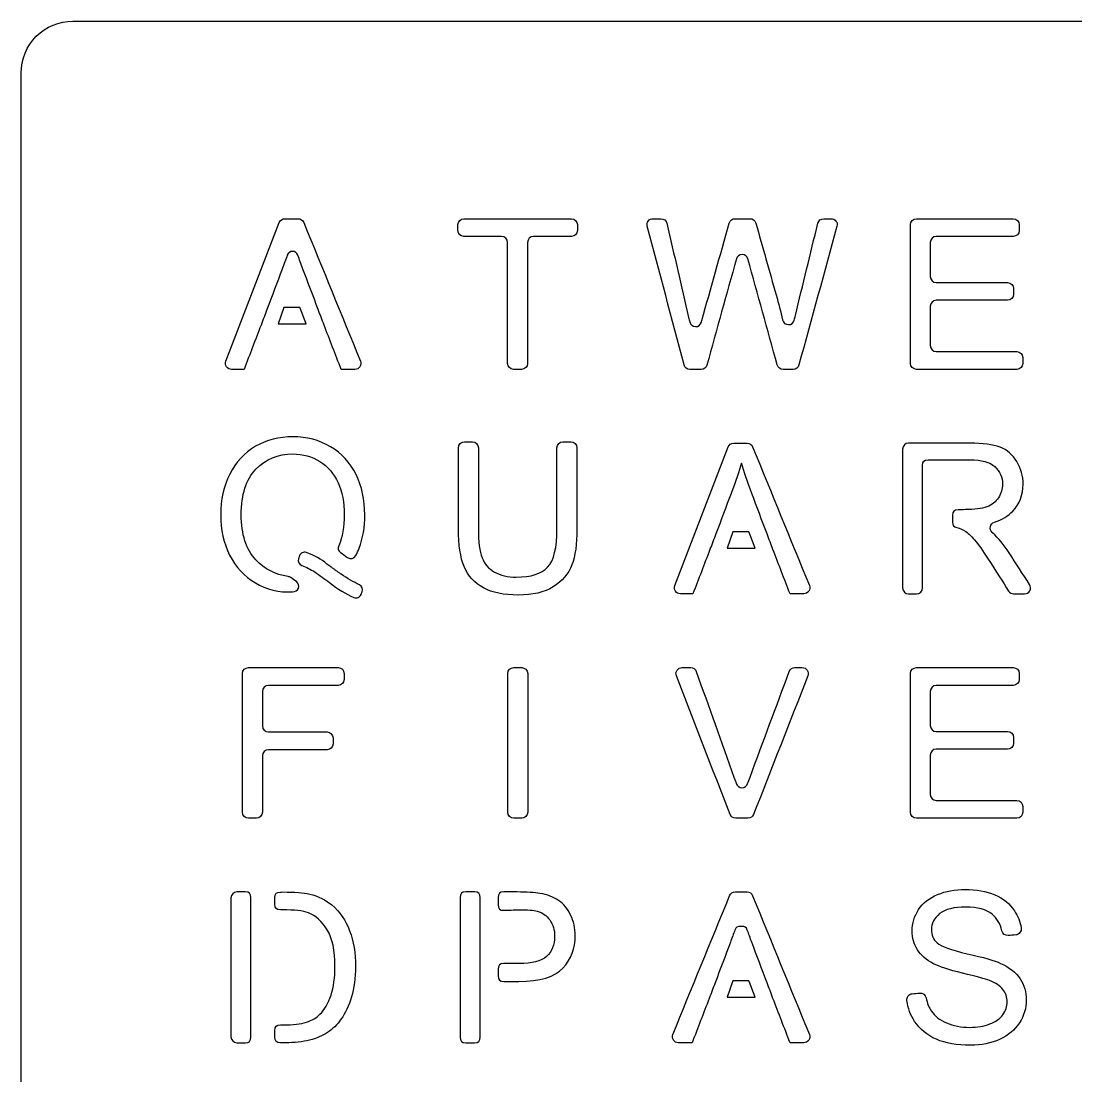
# Model space of a CAD drawing. Header units: millimetres. Extents: x 3434.5 to 3512.3, y -25.8 to 52.
# Drawn here: x 3434.53 to 3473.44, y 13.13 to 52.04 of the extents above; entities that cross this region are included whole.
import ezdxf

# ---------------------------------------------------------------- set-up
doc = ezdxf.new("R2010")
doc.units = ezdxf.units.MM
doc.layers.get('0').update_dxf_attribs({"linetype": 'CONTINUOUS'})

msp = doc.modelspace()

# ---------------------------------------------------------------- linework, layer by layer
msp.add_lwpolyline([(3510.438, -25.78), (3436.438, -25.78, -0.414214), (3434.527, -23.869), (3434.527, 50.131, -0.414214), (3436.438, 52.041), (3510.438, 52.041, -0.414214), (3512.348, 50.131), (3512.348, -23.869, -0.414214)], format="xyb", close=True)
for points in [[(3444.812, 41.477), (3444.221, 41.477), (3444.011, 40.877), (3445.049, 40.877), (3444.821, 41.453)], [(3461.371, 33.197), (3460.779, 33.197), (3460.57, 32.598), (3461.608, 32.598), (3461.38, 33.174)], [(3461.371, 16.639), (3460.779, 16.639), (3460.57, 16.039), (3461.608, 16.039), (3461.38, 16.615)]]:
    msp.add_lwpolyline(points, close=True)
for points, degree in [([(3444.05, 44.611), (3444.084, 44.698), (3444.163, 44.753), (3444.256, 44.753)], 3), ([(3444.256, 44.753), (3444.42, 44.753), (3444.584, 44.753), (3444.748, 44.753)], 3), ([(3444.748, 44.753), (3444.84, 44.753), (3444.918, 44.7), (3444.953, 44.616)], 3), ([(3450.643, 44.532), (3450.643, 44.653), (3450.742, 44.753), (3450.864, 44.753)], 3), ([(3450.864, 44.753), (3452.186, 44.753), (3453.507, 44.753), (3454.828, 44.753)], 3), ([(3454.828, 44.753), (3454.95, 44.753), (3455.049, 44.653), (3455.049, 44.532)], 3), ([(3457.665, 44.667), (3457.708, 44.723), (3457.769, 44.753), (3457.84, 44.753)], 3), ([(3457.84, 44.753), (3457.937, 44.753), (3458.034, 44.753), (3458.131, 44.753)], 3), ([(3458.131, 44.753), (3458.235, 44.753), (3458.323, 44.683), (3458.347, 44.582)], 3), ([(3460.651, 44.592), (3460.678, 44.689), (3460.763, 44.753), (3460.864, 44.753)], 3), ([(3460.864, 44.753), (3461.048, 44.753), (3461.233, 44.753), (3461.417, 44.753)], 3), ([(3461.417, 44.753), (3461.517, 44.753), (3461.602, 44.689), (3461.63, 44.592)], 3), ([(3463.919, 44.584), (3463.944, 44.685), (3464.031, 44.753), (3464.134, 44.753)], 3), ([(3464.134, 44.753), (3464.227, 44.753), (3464.319, 44.753), (3464.411, 44.753)], 3), ([(3464.411, 44.753), (3464.482, 44.753), (3464.544, 44.722), (3464.587, 44.666)], 3), ([(3467.331, 44.532), (3467.331, 44.653), (3467.43, 44.753), (3467.552, 44.753)], 3), ([(3467.552, 44.753), (3468.744, 44.753), (3469.936, 44.753), (3471.128, 44.753)], 3), ([(3471.128, 44.753), (3471.25, 44.753), (3471.35, 44.653), (3471.35, 44.532)], 3), ([(3442.084, 39.494), (3442.739, 41.2), (3443.395, 42.905), (3444.05, 44.611)], 3), ([(3444.953, 44.616), (3445.651, 42.91), (3446.349, 41.204), (3447.047, 39.499)], 3), ([(3450.643, 44.318), (3450.643, 44.389), (3450.643, 44.46), (3450.643, 44.532)], 3), ([(3455.049, 44.532), (3455.049, 44.46), (3455.049, 44.389), (3455.049, 44.318)], 3), ([(3457.626, 44.475), (3457.608, 44.544), (3457.621, 44.611), (3457.665, 44.667)], 3), ([(3458.984, 39.358), (3458.532, 41.064), (3458.079, 42.769), (3457.626, 44.475)], 3), ([(3458.347, 44.582), (3458.616, 43.424), (3458.884, 42.267), (3459.153, 41.109)], 3), ([(3459.639, 40.999), (3459.976, 42.197), (3460.314, 43.394), (3460.651, 44.592)], 3), ([(3461.63, 44.592), (3461.88, 43.708), (3462.13, 42.823), (3462.38, 41.939)], 3), ([(3463.089, 41.181), (3463.366, 42.315), (3463.643, 43.45), (3463.919, 44.584)], 3), ([(3464.624, 44.473), (3464.157, 42.768), (3463.689, 41.062), (3463.221, 39.356)], 3), ([(3464.587, 44.666), (3464.63, 44.609), (3464.643, 44.542), (3464.624, 44.473)], 3), ([(3467.331, 39.415), (3467.331, 41.12), (3467.331, 42.826), (3467.331, 44.532)], 3), ([(3471.35, 44.532), (3471.35, 44.46), (3471.35, 44.389), (3471.35, 44.318)], 3), ([(3450.864, 44.097), (3450.742, 44.097), (3450.643, 44.196), (3450.643, 44.318)], 3), ([(3452.253, 44.097), (3451.79, 44.097), (3451.327, 44.097), (3450.864, 44.097)], 3), ([(3452.475, 43.876), (3452.475, 43.997), (3452.375, 44.097), (3452.253, 44.097)], 3), ([(3453.431, 44.097), (3453.309, 44.097), (3453.21, 43.997), (3453.21, 43.876)], 3), ([(3454.828, 44.097), (3454.363, 44.097), (3453.897, 44.097), (3453.431, 44.097)], 3), ([(3455.049, 44.318), (3455.049, 44.196), (3454.95, 44.097), (3454.828, 44.097)], 3), ([(3468.287, 44.097), (3468.165, 44.097), (3468.066, 43.997), (3468.066, 43.876)], 3), ([(3471.128, 44.097), (3470.181, 44.097), (3469.234, 44.097), (3468.287, 44.097)], 3), ([(3471.35, 44.318), (3471.35, 44.196), (3471.25, 44.097), (3471.128, 44.097)], 3), ([(3452.475, 39.415), (3452.475, 40.902), (3452.475, 42.389), (3452.475, 43.876)], 3), ([(3453.21, 43.876), (3453.21, 42.389), (3453.21, 40.902), (3453.21, 39.415)], 3), ([(3468.066, 43.876), (3468.066, 43.456), (3468.066, 43.035), (3468.066, 42.616)], 3), ([(3444.347, 43.407), (3444.292, 43.25), (3444.23, 43.08), (3444.16, 42.896)], 3), ([(3444.737, 43.407), (3444.672, 43.592), (3444.411, 43.592), (3444.347, 43.407)], 3), ([(3444.923, 42.896), (3444.854, 43.08), (3444.792, 43.25), (3444.737, 43.407)], 3), ([(3460.913, 43.27), (3460.55, 41.965), (3460.187, 40.66), (3459.824, 39.355)], 3), ([(3461.127, 43.431), (3461.026, 43.432), (3460.94, 43.367), (3460.913, 43.27)], 3), ([(3461.34, 43.269), (3461.313, 43.366), (3461.228, 43.431), (3461.127, 43.431)], 3), ([(3462.422, 39.356), (3462.061, 40.66), (3461.7, 41.965), (3461.34, 43.269)], 3), ([(3444.16, 42.896), (3443.973, 42.399), (3443.785, 41.903), (3443.598, 41.406)], 3), ([(3445.486, 41.406), (3445.298, 41.903), (3445.111, 42.399), (3444.923, 42.896)], 3), ([(3468.066, 42.616), (3468.066, 42.494), (3468.165, 42.395), (3468.287, 42.395)], 3), ([(3468.287, 42.395), (3469.165, 42.395), (3470.042, 42.395), (3470.92, 42.395)], 3), ([(3470.92, 42.395), (3471.042, 42.395), (3471.141, 42.295), (3471.141, 42.173)], 3), ([(3471.141, 42.173), (3471.141, 42.103), (3471.141, 42.033), (3471.141, 41.963)], 3), ([(3462.38, 41.939), (3462.47, 41.623), (3462.549, 41.315), (3462.617, 41.016)], 3), ([(3468.287, 41.742), (3468.165, 41.742), (3468.066, 41.643), (3468.066, 41.521)], 3), ([(3470.92, 41.742), (3470.042, 41.742), (3469.165, 41.742), (3468.287, 41.742)], 3), ([(3471.141, 41.963), (3471.141, 41.842), (3471.042, 41.742), (3470.92, 41.742)], 3), ([(3443.598, 41.406), (3443.524, 41.212), (3443.451, 41.018), (3443.378, 40.825)], 3), ([(3445.705, 40.825), (3445.632, 41.018), (3445.559, 41.212), (3445.486, 41.406)], 3), ([(3468.066, 41.521), (3468.066, 41.038), (3468.066, 40.554), (3468.066, 40.071)], 3), ([(3459.153, 41.109), (3459.167, 41.054), (3459.179, 40.998), (3459.192, 40.942)], 3), ([(3459.192, 40.942), (3459.216, 40.841), (3459.302, 40.771), (3459.405, 40.77)], 3), ([(3459.405, 40.77), (3459.508, 40.769), (3459.596, 40.836), (3459.622, 40.936)], 3), ([(3459.622, 40.936), (3459.629, 40.963), (3459.635, 40.985), (3459.639, 40.999)], 3), ([(3462.617, 41.016), (3462.64, 40.914), (3462.727, 40.844), (3462.831, 40.843)], 3), ([(3462.831, 40.843), (3462.935, 40.842), (3463.023, 40.911), (3463.048, 41.011)], 3), ([(3463.048, 41.011), (3463.061, 41.067), (3463.076, 41.123), (3463.089, 41.181)], 3), ([(3443.378, 40.825), (3443.169, 40.281), (3442.96, 39.737), (3442.75, 39.194)], 3), ([(3446.333, 39.194), (3446.124, 39.737), (3445.915, 40.281), (3445.705, 40.825)], 3), ([(3468.066, 40.071), (3468.066, 39.949), (3468.165, 39.85), (3468.287, 39.85)], 3), ([(3468.287, 39.85), (3469.277, 39.85), (3470.267, 39.85), (3471.258, 39.85)], 3), ([(3471.258, 39.85), (3471.38, 39.85), (3471.479, 39.751), (3471.479, 39.629)], 3), ([(3442.108, 39.289), (3442.066, 39.352), (3442.057, 39.424), (3442.084, 39.494)], 3), ([(3447.047, 39.499), (3447.076, 39.428), (3447.068, 39.355), (3447.026, 39.292)], 3), ([(3452.696, 39.194), (3452.574, 39.194), (3452.475, 39.293), (3452.475, 39.415)], 3), ([(3453.21, 39.415), (3453.21, 39.293), (3453.11, 39.194), (3452.989, 39.194)], 3), ([(3459.198, 39.194), (3459.096, 39.194), (3459.011, 39.26), (3458.984, 39.358)], 3), ([(3459.824, 39.355), (3459.797, 39.258), (3459.711, 39.194), (3459.611, 39.194)], 3), ([(3462.635, 39.194), (3462.534, 39.194), (3462.449, 39.258), (3462.422, 39.356)], 3), ([(3463.221, 39.356), (3463.195, 39.259), (3463.109, 39.194), (3463.008, 39.194)], 3), ([(3467.552, 39.194), (3467.43, 39.194), (3467.331, 39.293), (3467.331, 39.415)], 3), ([(3471.479, 39.415), (3471.479, 39.293), (3471.38, 39.194), (3471.258, 39.194)], 3), ([(3471.479, 39.629), (3471.479, 39.557), (3471.479, 39.486), (3471.479, 39.415)], 3), ([(3442.291, 39.194), (3442.216, 39.194), (3442.151, 39.228), (3442.108, 39.289)], 3), ([(3442.75, 39.194), (3442.597, 39.194), (3442.444, 39.194), (3442.291, 39.194)], 3), ([(3446.843, 39.194), (3446.673, 39.194), (3446.503, 39.194), (3446.333, 39.194)], 3), ([(3447.026, 39.292), (3446.984, 39.229), (3446.919, 39.194), (3446.843, 39.194)], 3), ([(3452.989, 39.194), (3452.891, 39.194), (3452.793, 39.194), (3452.696, 39.194)], 3), ([(3459.611, 39.194), (3459.473, 39.194), (3459.335, 39.194), (3459.198, 39.194)], 3), ([(3463.008, 39.194), (3462.884, 39.194), (3462.759, 39.194), (3462.635, 39.194)], 3), ([(3471.258, 39.194), (3470.022, 39.194), (3468.787, 39.194), (3467.552, 39.194)], 3), ([(3444.551, 36.707), (3444.044, 36.707), (3443.584, 36.589), (3443.174, 36.355)], 3), ([(3445.94, 36.341), (3445.527, 36.585), (3445.065, 36.707), (3444.551, 36.707)], 3), ([(3443.174, 36.355), (3442.762, 36.119), (3442.447, 35.776), (3442.224, 35.327)], 3), ([(3446.882, 35.317), (3446.666, 35.756), (3446.352, 36.097), (3445.94, 36.341)], 3), ([(3450.66, 36.3), (3450.66, 36.421), (3450.759, 36.521), (3450.881, 36.521)], 3), ([(3450.66, 33.308), (3450.66, 34.306), (3450.66, 35.303), (3450.66, 36.3)], 3), ([(3450.881, 36.521), (3450.979, 36.521), (3451.076, 36.521), (3451.174, 36.521)], 3), ([(3451.174, 36.521), (3451.296, 36.521), (3451.395, 36.421), (3451.395, 36.3)], 3), ([(3451.395, 36.3), (3451.395, 35.304), (3451.395, 34.308), (3451.395, 33.312)], 3), ([(3454.296, 36.3), (3454.296, 36.421), (3454.395, 36.521), (3454.517, 36.521)], 3), ([(3454.296, 33.312), (3454.296, 34.308), (3454.296, 35.304), (3454.296, 36.3)], 3), ([(3454.517, 36.521), (3454.615, 36.521), (3454.713, 36.521), (3454.811, 36.521)], 3), ([(3454.811, 36.521), (3454.933, 36.521), (3455.032, 36.421), (3455.032, 36.3)], 3), ([(3455.032, 36.3), (3455.032, 35.303), (3455.032, 34.306), (3455.032, 33.308)], 3), ([(3458.643, 31.215), (3459.298, 32.92), (3459.954, 34.626), (3460.609, 36.331)], 3), ([(3460.609, 36.331), (3460.642, 36.419), (3460.722, 36.473), (3460.815, 36.473)], 3), ([(3460.815, 36.473), (3460.979, 36.473), (3461.143, 36.473), (3461.307, 36.473)], 3), ([(3461.307, 36.473), (3461.399, 36.473), (3461.477, 36.421), (3461.511, 36.336)], 3), ([(3461.511, 36.336), (3462.21, 34.63), (3462.908, 32.925), (3463.606, 31.219)], 3), ([(3467.267, 36.474), (3467.145, 36.474), (3467.046, 36.374), (3467.046, 36.253)], 3), ([(3467.046, 36.253), (3467.046, 34.547), (3467.046, 32.841), (3467.046, 31.135)], 3), ([(3469.511, 36.474), (3468.763, 36.474), (3468.015, 36.474), (3467.267, 36.474)], 3), ([(3470.641, 36.323), (3470.383, 36.423), (3470.006, 36.474), (3469.511, 36.474)], 3), ([(3471.259, 35.795), (3471.104, 36.048), (3470.898, 36.224), (3470.641, 36.323)], 3), ([(3443.191, 35.511), (3443.552, 35.886), (3444.008, 36.074), (3444.555, 36.074)], 3), ([(3444.555, 36.074), (3444.923, 36.074), (3445.253, 35.981), (3445.548, 35.796)], 3), ([(3467.781, 35.652), (3467.781, 35.798), (3467.842, 35.859), (3467.988, 35.859)], 3), ([(3467.988, 35.859), (3468.505, 35.859), (3469.023, 35.859), (3469.54, 35.859)], 3), ([(3469.54, 35.859), (3469.953, 35.859), (3470.255, 35.775), (3470.445, 35.605)], 3), ([(3442.649, 33.828), (3442.649, 34.575), (3442.829, 35.136), (3443.191, 35.511)], 3), ([(3445.548, 35.796), (3445.842, 35.609), (3446.066, 35.348), (3446.218, 35.013)], 3), ([(3461.1, 35.734), (3461.018, 35.442), (3460.89, 35.07), (3460.719, 34.617)], 3), ([(3461.482, 34.617), (3461.311, 35.07), (3461.183, 35.442), (3461.1, 35.734)], 3), ([(3467.781, 34.019), (3467.781, 34.564), (3467.781, 35.108), (3467.781, 35.652)], 3), ([(3470.445, 35.605), (3470.637, 35.436), (3470.731, 35.219), (3470.731, 34.956)], 3), ([(3471.49, 34.956), (3471.49, 35.262), (3471.413, 35.542), (3471.259, 35.795)], 3), ([(3442.224, 35.327), (3442.001, 34.877), (3441.89, 34.377), (3441.89, 33.828)], 3), ([(3447.206, 33.832), (3447.206, 34.384), (3447.099, 34.878), (3446.882, 35.317)], 3), ([(3446.218, 35.013), (3446.371, 34.676), (3446.448, 34.283), (3446.448, 33.832)], 3), ([(3470.731, 34.956), (3470.731, 34.777), (3470.682, 34.611), (3470.584, 34.458)], 3), ([(3471.107, 33.96), (3471.363, 34.231), (3471.49, 34.562), (3471.49, 34.956)], 3), ([(3460.719, 34.617), (3460.532, 34.12), (3460.344, 33.623), (3460.156, 33.126)], 3), ([(3462.045, 33.126), (3461.857, 33.623), (3461.669, 34.12), (3461.482, 34.617)], 3), ([(3470.584, 34.458), (3470.485, 34.305), (3470.342, 34.194), (3470.151, 34.124)], 3), ([(3467.781, 33.383), (3467.781, 33.595), (3467.781, 33.807), (3467.781, 34.019)], 3), ([(3469.093, 34.012), (3468.947, 34.012), (3468.887, 33.952), (3468.887, 33.806)], 3), ([(3469.363, 34.019), (3469.273, 34.017), (3469.183, 34.015), (3469.093, 34.012)], 3), ([(3470.151, 34.124), (3469.962, 34.054), (3469.698, 34.019), (3469.363, 34.019)], 3), ([(3470.43, 33.556), (3470.715, 33.649), (3470.94, 33.784), (3471.107, 33.96)], 3), ([(3441.89, 33.828), (3441.89, 33.278), (3442, 32.783), (3442.221, 32.343)], 3), ([(3443.184, 32.164), (3442.827, 32.551), (3442.649, 33.106), (3442.649, 33.828)], 3), ([(3446.448, 33.832), (3446.448, 33.388), (3446.379, 33.005), (3446.244, 32.685)], 3), ([(3446.998, 32.599), (3447.137, 32.964), (3447.206, 33.375), (3447.206, 33.832)], 3), ([(3468.887, 33.806), (3468.887, 33.724), (3468.887, 33.642), (3468.887, 33.559)], 3), ([(3468.887, 33.559), (3468.887, 33.442), (3468.93, 33.386), (3469.045, 33.359)], 3), ([(3470.282, 33.39), (3470.298, 33.47), (3470.352, 33.531), (3470.43, 33.556)], 3), ([(3450.872, 31.916), (3450.73, 32.256), (3450.66, 32.719), (3450.66, 33.308)], 3), ([(3451.395, 33.312), (3451.395, 32.829), (3451.44, 32.473), (3451.53, 32.246)], 3), ([(3453.951, 31.899), (3454.181, 32.143), (3454.296, 32.615), (3454.296, 33.312)], 3), ([(3455.032, 33.308), (3455.032, 32.75), (3454.969, 32.306), (3454.842, 31.978)], 3), ([(3460.156, 33.126), (3460.083, 32.933), (3460.01, 32.739), (3459.937, 32.545)], 3), ([(3462.264, 32.545), (3462.191, 32.739), (3462.118, 32.933), (3462.045, 33.126)], 3), ([(3467.781, 31.135), (3467.781, 31.884), (3467.781, 32.634), (3467.781, 33.383)], 3), ([(3469.045, 33.359), (3469.159, 33.328), (3469.27, 33.279), (3469.38, 33.208)], 3), ([(3469.38, 33.208), (3469.49, 33.138), (3469.614, 33.014), (3469.753, 32.836)], 3), ([(3470.353, 33.179), (3470.291, 33.233), (3470.265, 33.31), (3470.282, 33.39)], 3), ([(3470.367, 33.166), (3470.363, 33.171), (3470.358, 33.175), (3470.353, 33.179)], 3), ([(3470.978, 32.427), (3470.786, 32.723), (3470.582, 32.97), (3470.367, 33.166)], 3), ([(3469.753, 32.836), (3469.892, 32.661), (3470.07, 32.404), (3470.285, 32.071)], 3), ([(3442.221, 32.343), (3442.443, 31.902), (3442.758, 31.562), (3443.168, 31.319)], 3), ([(3444.794, 32.31), (3444.783, 32.276), (3444.772, 32.241), (3444.76, 32.207)], 3), ([(3444.897, 32.427), (3444.847, 32.402), (3444.812, 32.363), (3444.794, 32.31)], 3), ([(3445.051, 32.436), (3444.999, 32.455), (3444.947, 32.452), (3444.897, 32.427)], 3), ([(3445.811, 32.013), (3445.604, 32.191), (3445.351, 32.331), (3445.051, 32.436)], 3), ([(3446.244, 32.685), (3446.198, 32.576), (3446.217, 32.508), (3446.313, 32.438)], 3), ([(3446.313, 32.438), (3446.379, 32.389), (3446.468, 32.325), (3446.573, 32.251)], 3), ([(3446.573, 32.251), (3446.675, 32.178), (3446.818, 32.213), (3446.876, 32.325)], 3), ([(3446.876, 32.325), (3446.921, 32.413), (3446.962, 32.504), (3446.998, 32.599)], 3), ([(3459.937, 32.545), (3459.728, 32.002), (3459.518, 31.458), (3459.309, 30.914)], 3), ([(3462.892, 30.914), (3462.683, 31.458), (3462.473, 32.002), (3462.264, 32.545)], 3), ([(3471.728, 31.254), (3471.478, 31.645), (3471.228, 32.036), (3470.978, 32.427)], 3), ([(3444.373, 31.549), (3443.901, 31.629), (3443.504, 31.821), (3443.184, 32.164)], 3), ([(3444.76, 32.207), (3444.726, 32.103), (3444.781, 31.99), (3444.885, 31.953)], 3), ([(3444.885, 31.953), (3445.048, 31.897), (3445.206, 31.819), (3445.357, 31.72)], 3), ([(3446.33, 31.641), (3446.02, 31.856), (3445.811, 32.013)], 2), ([(3451.581, 31.136), (3451.25, 31.315), (3451.013, 31.575), (3450.872, 31.916)], 3), ([(3451.53, 32.246), (3451.619, 32.016), (3451.774, 31.84), (3451.992, 31.716)], 3), ([(3454.842, 31.978), (3454.715, 31.649), (3454.487, 31.382), (3454.157, 31.176)], 3), ([(3470.285, 32.071), (3470.508, 31.72), (3470.731, 31.368), (3470.955, 31.017)], 3), ([(3444.477, 31.511), (3444.445, 31.534), (3444.412, 31.546), (3444.373, 31.549)], 3), ([(3445.357, 31.72), (3445.54, 31.589), (3445.722, 31.458), (3445.905, 31.327)], 3), ([(3447.008, 31.248), (3446.796, 31.344), (3446.569, 31.475), (3446.33, 31.641)], 3), ([(3451.992, 31.716), (3452.211, 31.592), (3452.478, 31.53), (3452.794, 31.53)], 3), ([(3452.794, 31.53), (3453.335, 31.53), (3453.721, 31.653), (3453.951, 31.899)], 3), ([(3443.168, 31.319), (3443.578, 31.077), (3444.034, 30.954), (3444.541, 30.99)], 3), ([(3444.682, 31.363), (3444.614, 31.413), (3444.545, 31.462), (3444.477, 31.511)], 3), ([(3444.541, 30.99), (3444.751, 30.969), (3444.854, 31.24), (3444.682, 31.363)], 3), ([(3445.905, 31.327), (3446.203, 31.094), (3446.502, 30.912), (3446.802, 30.782)], 3), ([(3447.109, 30.987), (3447.152, 31.087), (3447.107, 31.203), (3447.008, 31.248)], 3), ([(3452.859, 30.867), (3452.339, 30.867), (3451.911, 30.956), (3451.581, 31.136)], 3), ([(3454.157, 31.176), (3453.827, 30.969), (3453.395, 30.867), (3452.859, 30.867)], 3), ([(3458.667, 31.01), (3458.625, 31.072), (3458.616, 31.144), (3458.643, 31.215)], 3), ([(3463.606, 31.219), (3463.635, 31.149), (3463.627, 31.075), (3463.585, 31.012)], 3), ([(3467.046, 31.135), (3467.046, 31.014), (3467.145, 30.914), (3467.267, 30.914)], 3), ([(3467.56, 30.914), (3467.682, 30.914), (3467.781, 31.014), (3467.781, 31.135)], 3), ([(3471.736, 31.029), (3471.775, 31.102), (3471.773, 31.184), (3471.728, 31.254)], 3), ([(3446.802, 30.782), (3446.854, 30.759), (3446.906, 30.759), (3446.957, 30.779)], 3), ([(3446.957, 30.779), (3447.009, 30.8), (3447.046, 30.836), (3447.068, 30.888)], 3), ([(3447.068, 30.888), (3447.082, 30.921), (3447.096, 30.954), (3447.109, 30.987)], 3), ([(3458.849, 30.914), (3458.774, 30.914), (3458.71, 30.948), (3458.667, 31.01)], 3), ([(3459.309, 30.914), (3459.156, 30.914), (3459.003, 30.914), (3458.849, 30.914)], 3), ([(3463.402, 30.914), (3463.232, 30.914), (3463.062, 30.914), (3462.892, 30.914)], 3), ([(3463.585, 31.012), (3463.543, 30.949), (3463.477, 30.914), (3463.402, 30.914)], 3), ([(3467.267, 30.914), (3467.365, 30.914), (3467.463, 30.914), (3467.56, 30.914)], 3), ([(3470.955, 31.017), (3470.996, 30.951), (3471.063, 30.914), (3471.141, 30.914)], 3), ([(3471.141, 30.914), (3471.275, 30.914), (3471.408, 30.914), (3471.542, 30.914)], 3), ([(3471.542, 30.914), (3471.625, 30.914), (3471.696, 30.956), (3471.736, 31.029)], 3), ([(3442.691, 27.973), (3442.691, 28.095), (3442.791, 28.194), (3442.912, 28.194)], 3), ([(3442.912, 28.194), (3444.015, 28.194), (3445.118, 28.194), (3446.221, 28.194)], 3), ([(3446.221, 28.194), (3446.343, 28.194), (3446.442, 28.095), (3446.442, 27.973)], 3), ([(3452.479, 27.973), (3452.479, 28.095), (3452.578, 28.194), (3452.7, 28.194)], 3), ([(3452.7, 28.194), (3452.797, 28.194), (3452.895, 28.194), (3452.993, 28.194)], 3), ([(3452.993, 28.194), (3453.114, 28.194), (3453.214, 28.095), (3453.214, 27.973)], 3), ([(3458.7, 27.893), (3458.673, 27.963), (3458.681, 28.036), (3458.724, 28.098)], 3), ([(3458.724, 28.098), (3458.766, 28.16), (3458.831, 28.194), (3458.906, 28.194)], 3), ([(3458.906, 28.194), (3459.012, 28.194), (3459.118, 28.194), (3459.225, 28.194)], 3), ([(3459.225, 28.194), (3459.32, 28.194), (3459.401, 28.137), (3459.433, 28.048)], 3), ([(3459.433, 28.048), (3459.897, 26.75), (3460.361, 25.453), (3460.825, 24.156)], 3), ([(3461.417, 24.156), (3461.899, 25.454), (3462.382, 26.752), (3462.865, 28.05)], 3), ([(3462.865, 28.05), (3462.897, 28.138), (3462.977, 28.194), (3463.072, 28.194)], 3), ([(3463.072, 28.194), (3463.163, 28.194), (3463.254, 28.194), (3463.345, 28.194)], 3), ([(3463.345, 28.194), (3463.42, 28.194), (3463.485, 28.16), (3463.527, 28.098)], 3), ([(3463.527, 28.098), (3463.57, 28.035), (3463.578, 27.963), (3463.551, 27.892)], 3), ([(3467.331, 27.973), (3467.331, 28.095), (3467.43, 28.194), (3467.552, 28.194)], 3), ([(3467.552, 28.194), (3468.744, 28.194), (3469.936, 28.194), (3471.128, 28.194)], 3), ([(3471.128, 28.194), (3471.25, 28.194), (3471.35, 28.095), (3471.35, 27.973)], 3), ([(3442.691, 22.856), (3442.691, 24.562), (3442.691, 26.267), (3442.691, 27.973)], 3), ([(3446.442, 27.759), (3446.442, 27.637), (3446.343, 27.538), (3446.221, 27.538)], 3), ([(3446.442, 27.973), (3446.442, 27.902), (3446.442, 27.83), (3446.442, 27.759)], 3), ([(3452.479, 22.856), (3452.479, 24.562), (3452.479, 26.267), (3452.479, 27.973)], 3), ([(3453.214, 27.973), (3453.214, 26.267), (3453.214, 24.562), (3453.214, 22.856)], 3), ([(3460.682, 22.776), (3460.021, 24.482), (3459.36, 26.187), (3458.7, 27.893)], 3), ([(3463.551, 27.892), (3462.883, 26.187), (3462.215, 24.481), (3461.547, 22.775)], 3), ([(3467.331, 22.856), (3467.331, 24.562), (3467.331, 26.267), (3467.331, 27.973)], 3), ([(3471.35, 27.759), (3471.35, 27.637), (3471.25, 27.538), (3471.128, 27.538)], 3), ([(3471.35, 27.973), (3471.35, 27.902), (3471.35, 27.83), (3471.35, 27.759)], 3), ([(3443.649, 27.538), (3443.527, 27.538), (3443.428, 27.438), (3443.428, 27.317)], 3), ([(3443.428, 27.317), (3443.428, 26.89), (3443.428, 26.464), (3443.428, 26.038)], 3), ([(3446.221, 27.538), (3445.364, 27.538), (3444.506, 27.538), (3443.649, 27.538)], 3), ([(3468.287, 27.538), (3468.165, 27.538), (3468.066, 27.438), (3468.066, 27.317)], 3), ([(3468.066, 27.317), (3468.066, 26.897), (3468.066, 26.477), (3468.066, 26.057)], 3), ([(3471.128, 27.538), (3470.181, 27.538), (3469.234, 27.538), (3468.287, 27.538)], 3), ([(3443.428, 26.038), (3443.428, 25.916), (3443.527, 25.817), (3443.649, 25.817)], 3), ([(3443.649, 25.817), (3444.371, 25.817), (3445.093, 25.817), (3445.815, 25.817)], 3), ([(3445.815, 25.817), (3445.937, 25.817), (3446.036, 25.717), (3446.036, 25.596)], 3), ([(3468.066, 26.057), (3468.066, 25.935), (3468.165, 25.836), (3468.287, 25.836)], 3), ([(3468.287, 25.836), (3469.165, 25.836), (3470.042, 25.836), (3470.92, 25.836)], 3), ([(3470.92, 25.836), (3471.042, 25.836), (3471.141, 25.736), (3471.141, 25.615)], 3), ([(3446.036, 25.381), (3446.036, 25.26), (3445.937, 25.16), (3445.815, 25.16)], 3), ([(3446.036, 25.596), (3446.036, 25.524), (3446.036, 25.453), (3446.036, 25.381)], 3), ([(3471.141, 25.405), (3471.141, 25.283), (3471.042, 25.184), (3470.92, 25.184)], 3), ([(3471.141, 25.615), (3471.141, 25.545), (3471.141, 25.475), (3471.141, 25.405)], 3), ([(3443.649, 25.16), (3443.527, 25.16), (3443.428, 25.061), (3443.428, 24.939)], 3), ([(3443.428, 24.939), (3443.428, 24.245), (3443.428, 23.55), (3443.428, 22.856)], 3), ([(3445.815, 25.16), (3445.093, 25.16), (3444.371, 25.16), (3443.649, 25.16)], 3), ([(3468.287, 25.184), (3468.165, 25.184), (3468.066, 25.084), (3468.066, 24.962)], 3), ([(3468.066, 24.962), (3468.066, 24.479), (3468.066, 23.996), (3468.066, 23.512)], 3), ([(3470.92, 25.184), (3470.042, 25.184), (3469.165, 25.184), (3468.287, 25.184)], 3), ([(3460.825, 24.156), (3460.854, 24.074), (3460.883, 23.993), (3460.91, 23.913)], 3), ([(3461.328, 23.911), (3461.357, 23.992), (3461.386, 24.074), (3461.417, 24.156)], 3), ([(3460.91, 23.913), (3460.941, 23.822), (3461.023, 23.763), (3461.119, 23.763)], 3), ([(3461.119, 23.763), (3461.215, 23.763), (3461.297, 23.821), (3461.328, 23.911)], 3), ([(3468.066, 23.512), (3468.066, 23.391), (3468.165, 23.291), (3468.287, 23.291)], 3), ([(3468.287, 23.291), (3469.277, 23.291), (3470.267, 23.291), (3471.258, 23.291)], 3), ([(3471.258, 23.291), (3471.38, 23.291), (3471.479, 23.192), (3471.479, 23.07)], 3), ([(3471.479, 23.07), (3471.479, 22.999), (3471.479, 22.927), (3471.479, 22.856)], 3), ([(3442.912, 22.635), (3442.791, 22.635), (3442.691, 22.734), (3442.691, 22.856)], 3), ([(3443.207, 22.635), (3443.108, 22.635), (3443.01, 22.635), (3442.912, 22.635)], 3), ([(3443.428, 22.856), (3443.428, 22.734), (3443.328, 22.635), (3443.207, 22.635)], 3), ([(3452.7, 22.635), (3452.578, 22.635), (3452.479, 22.734), (3452.479, 22.856)], 3), ([(3452.993, 22.635), (3452.895, 22.635), (3452.797, 22.635), (3452.7, 22.635)], 3), ([(3453.214, 22.856), (3453.214, 22.734), (3453.114, 22.635), (3452.993, 22.635)], 3), ([(3460.889, 22.635), (3460.795, 22.635), (3460.716, 22.689), (3460.682, 22.776)], 3), ([(3461.341, 22.635), (3461.19, 22.635), (3461.039, 22.635), (3460.889, 22.635)], 3), ([(3461.547, 22.775), (3461.513, 22.689), (3461.434, 22.635), (3461.341, 22.635)], 3), ([(3467.552, 22.635), (3467.43, 22.635), (3467.331, 22.734), (3467.331, 22.856)], 3), ([(3471.258, 22.635), (3470.022, 22.635), (3468.787, 22.635), (3467.552, 22.635)], 3), ([(3471.479, 22.856), (3471.479, 22.734), (3471.38, 22.635), (3471.258, 22.635)], 3), ([(3442.489, 19.915), (3442.368, 19.915), (3442.268, 19.816), (3442.268, 19.694)], 3), ([(3442.798, 19.915), (3442.695, 19.915), (3442.592, 19.915), (3442.489, 19.915)], 3), ([(3443.004, 19.708), (3443.004, 19.854), (3442.944, 19.915), (3442.798, 19.915)], 3), ([(3443.888, 19.708), (3443.888, 19.854), (3443.948, 19.914), (3444.094, 19.914)], 3), ([(3444.094, 19.914), (3444.124, 19.914), (3444.153, 19.915), (3444.183, 19.915)], 3), ([(3444.183, 19.915), (3444.615, 19.915), (3444.945, 19.887), (3445.173, 19.835)], 3), ([(3450.931, 19.915), (3450.785, 19.915), (3450.724, 19.854), (3450.724, 19.708)], 3), ([(3451.253, 19.915), (3451.146, 19.915), (3451.038, 19.915), (3450.931, 19.915)], 3), ([(3451.46, 19.708), (3451.46, 19.854), (3451.399, 19.915), (3451.253, 19.915)], 3), ([(3452.33, 19.915), (3452.184, 19.915), (3452.123, 19.854), (3452.123, 19.708)], 3), ([(3452.821, 19.915), (3452.657, 19.915), (3452.494, 19.915), (3452.33, 19.915)], 3), ([(3453.667, 19.862), (3453.473, 19.897), (3453.19, 19.915), (3452.821, 19.915)], 3), ([(3454.354, 19.602), (3454.169, 19.73), (3453.94, 19.817), (3453.667, 19.862)], 3), ([(3460.662, 19.777), (3460.697, 19.862), (3460.775, 19.915), (3460.867, 19.915)], 3), ([(3460.867, 19.915), (3460.94, 19.915), (3461.014, 19.915), (3461.087, 19.915)], 3), ([(3461.087, 19.915), (3461.16, 19.915), (3461.234, 19.915), (3461.307, 19.915)], 3), ([(3461.307, 19.915), (3461.399, 19.915), (3461.477, 19.862), (3461.512, 19.777)], 3), ([(3468.333, 19.82), (3468.64, 19.946), (3468.979, 20.009), (3469.353, 20.009)], 3), ([(3469.353, 20.009), (3469.766, 20.009), (3470.128, 19.943), (3470.444, 19.81)], 3), ([(3442.268, 19.694), (3442.268, 17.988), (3442.268, 16.282), (3442.268, 14.576)], 3), ([(3443.004, 19.258), (3443.004, 19.408), (3443.004, 19.558), (3443.004, 19.708)], 3), ([(3443.888, 19.463), (3443.888, 19.545), (3443.888, 19.626), (3443.888, 19.708)], 3), ([(3444.095, 19.257), (3443.949, 19.257), (3443.888, 19.317), (3443.888, 19.463)], 3), ([(3445.173, 19.835), (3445.491, 19.761), (3445.763, 19.629), (3445.988, 19.437)], 3), ([(3450.724, 19.708), (3450.724, 17.993), (3450.724, 16.277), (3450.724, 14.562)], 3), ([(3451.46, 19.259), (3451.46, 19.408), (3451.46, 19.558), (3451.46, 19.708)], 3), ([(3452.123, 19.708), (3452.123, 19.621), (3452.123, 19.533), (3452.123, 19.445)], 3), ([(3454.799, 19.066), (3454.687, 19.295), (3454.538, 19.475), (3454.354, 19.602)], 3), ([(3458.568, 14.66), (3459.266, 16.366), (3459.964, 18.072), (3460.662, 19.777)], 3), ([(3461.512, 19.777), (3462.21, 18.072), (3462.908, 16.366), (3463.606, 14.66)], 3), ([(3467.635, 19.264), (3467.794, 19.508), (3468.027, 19.694), (3468.333, 19.82)], 3), ([(3470.444, 19.81), (3470.758, 19.678), (3471, 19.483), (3471.17, 19.225)], 3), ([(3443.004, 15.012), (3443.004, 16.427), (3443.004, 17.843), (3443.004, 19.258)], 3), ([(3444.174, 19.257), (3444.148, 19.257), (3444.121, 19.257), (3444.095, 19.257)], 3), ([(3445.124, 19.145), (3444.927, 19.221), (3444.61, 19.257), (3444.174, 19.257)], 3), ([(3445.82, 18.517), (3445.629, 18.83), (3445.397, 19.039), (3445.124, 19.145)], 3), ([(3445.988, 19.437), (3446.281, 19.188), (3446.501, 18.873), (3446.646, 18.487)], 3), ([(3451.46, 17.272), (3451.46, 17.934), (3451.46, 18.596), (3451.46, 19.259)], 3), ([(3452.123, 19.445), (3452.123, 19.299), (3452.184, 19.239), (3452.33, 19.239)], 3), ([(3452.33, 19.239), (3452.514, 19.245), (3452.698, 19.252), (3452.882, 19.259)], 3), ([(3452.882, 19.259), (3453.216, 19.259), (3453.444, 19.242), (3453.569, 19.209)], 3), ([(3453.569, 19.209), (3453.761, 19.156), (3453.915, 19.047), (3454.033, 18.882)], 3), ([(3467.397, 18.478), (3467.397, 18.758), (3467.476, 19.02), (3467.635, 19.264)], 3), ([(3468.411, 19.116), (3468.207, 18.953), (3468.105, 18.756), (3468.105, 18.527)], 3), ([(3469.384, 19.361), (3468.938, 19.361), (3468.615, 19.279), (3468.411, 19.116)], 3), ([(3470.352, 19.092), (3470.133, 19.271), (3469.811, 19.361), (3469.384, 19.361)], 3), ([(3470.707, 18.482), (3470.648, 18.743), (3470.53, 18.946), (3470.352, 19.092)], 3), ([(3471.17, 19.225), (3471.296, 19.032), (3471.379, 18.82), (3471.418, 18.589)], 3), ([(3454.033, 18.882), (3454.151, 18.716), (3454.209, 18.517), (3454.209, 18.284)], 3), ([(3454.968, 18.307), (3454.968, 18.583), (3454.912, 18.835), (3454.799, 19.066)], 3), ([(3446.106, 17.177), (3446.106, 17.758), (3446.01, 18.205), (3445.82, 18.517)], 3), ([(3446.646, 18.487), (3446.792, 18.101), (3446.865, 17.661), (3446.865, 17.165)], 3), ([(3454.517, 17.106), (3454.817, 17.434), (3454.968, 17.835), (3454.968, 18.307)], 3), ([(3460.858, 18.511), (3460.808, 18.37), (3460.753, 18.219), (3460.692, 18.058)], 3), ([(3461.061, 18.648), (3460.951, 18.653), (3460.895, 18.615), (3460.858, 18.511)], 3), ([(3461.113, 18.648), (3461.096, 18.648), (3461.078, 18.648), (3461.061, 18.648)], 3), ([(3461.316, 18.511), (3461.279, 18.615), (3461.223, 18.653), (3461.113, 18.648)], 3), ([(3461.482, 18.058), (3461.421, 18.219), (3461.366, 18.37), (3461.316, 18.511)], 3), ([(3467.591, 17.786), (3467.462, 17.991), (3467.397, 18.222), (3467.397, 18.478)], 3), ([(3468.105, 18.527), (3468.105, 18.327), (3468.178, 18.162), (3468.321, 18.034)], 3), ([(3470.939, 18.311), (3470.829, 18.302), (3470.731, 18.375), (3470.707, 18.482)], 3), ([(3471.217, 18.331), (3471.124, 18.324), (3471.032, 18.318), (3470.939, 18.311)], 3), ([(3471.374, 18.416), (3471.335, 18.365), (3471.281, 18.337), (3471.217, 18.331)], 3), ([(3471.418, 18.589), (3471.429, 18.526), (3471.414, 18.467), (3471.374, 18.416)], 3), ([(3454.209, 18.284), (3454.209, 17.963), (3454.109, 17.714), (3453.91, 17.537)], 3), ([(3460.692, 18.058), (3460.505, 17.561), (3460.317, 17.064), (3460.129, 16.567)], 3), ([(3462.045, 16.567), (3461.857, 17.064), (3461.669, 17.561), (3461.482, 18.058)], 3), ([(3468.321, 18.034), (3468.463, 17.905), (3468.832, 17.773), (3469.43, 17.638)], 3), ([(3453.91, 17.537), (3453.711, 17.36), (3453.373, 17.272), (3452.898, 17.272)], 3), ([(3468.185, 17.268), (3467.92, 17.406), (3467.722, 17.58), (3467.591, 17.786)], 3), ([(3469.43, 17.638), (3470.028, 17.502), (3470.439, 17.384), (3470.661, 17.283)], 3), ([(3445.96, 16.105), (3446.057, 16.401), (3446.106, 16.756), (3446.106, 17.177)], 3), ([(3446.865, 17.165), (3446.865, 16.744), (3446.815, 16.369), (3446.716, 16.043)], 3), ([(3451.46, 16.615), (3451.46, 16.834), (3451.46, 17.053), (3451.46, 17.272)], 3), ([(3452.33, 17.272), (3452.184, 17.272), (3452.124, 17.211), (3452.124, 17.065)], 3), ([(3452.898, 17.272), (3452.709, 17.272), (3452.52, 17.272), (3452.33, 17.272)], 3), ([(3469.258, 16.921), (3468.748, 17.044), (3468.39, 17.159), (3468.185, 17.268)], 3), ([(3470.661, 17.283), (3470.985, 17.133), (3471.224, 16.944), (3471.378, 16.716)], 3), ([(3452.124, 17.065), (3452.124, 16.984), (3452.124, 16.903), (3452.123, 16.822)], 3), ([(3452.123, 16.822), (3452.123, 16.676), (3452.184, 16.616), (3452.33, 16.616)], 3), ([(3452.886, 16.616), (3453.672, 16.616), (3454.216, 16.78), (3454.517, 17.106)], 3), ([(3470.248, 16.649), (3470.098, 16.708), (3469.77, 16.798), (3469.258, 16.921)], 3), ([(3451.46, 14.562), (3451.46, 15.247), (3451.46, 15.931), (3451.46, 16.615)], 3), ([(3452.33, 16.616), (3452.515, 16.616), (3452.701, 16.616), (3452.886, 16.616)], 3), ([(3460.129, 16.567), (3460.056, 16.374), (3459.983, 16.18), (3459.91, 15.987)], 3), ([(3462.264, 15.987), (3462.191, 16.18), (3462.118, 16.374), (3462.045, 16.567)], 3), ([(3470.748, 16.322), (3470.647, 16.452), (3470.48, 16.561), (3470.248, 16.649)], 3), ([(3471.378, 16.716), (3471.532, 16.487), (3471.609, 16.223), (3471.609, 15.926)], 3), ([(3445.552, 15.403), (3445.727, 15.576), (3445.863, 15.812), (3445.96, 16.105)], 3), ([(3446.716, 16.043), (3446.617, 15.717), (3446.492, 15.447), (3446.337, 15.233)], 3), ([(3459.91, 15.987), (3459.7, 15.443), (3459.491, 14.899), (3459.282, 14.355)], 3), ([(3462.892, 14.355), (3462.683, 14.899), (3462.473, 15.443), (3462.264, 15.987)], 3), ([(3467.203, 15.911), (3467.195, 15.973), (3467.21, 16.03), (3467.249, 16.079)], 3), ([(3467.249, 16.079), (3467.288, 16.128), (3467.341, 16.156), (3467.403, 16.161)], 3), ([(3467.403, 16.161), (3467.493, 16.169), (3467.584, 16.177), (3467.674, 16.185)], 3), ([(3467.674, 16.185), (3467.786, 16.194), (3467.887, 16.12), (3467.91, 16.01)], 3), ([(3467.91, 16.01), (3467.95, 15.817), (3468.017, 15.653), (3468.108, 15.518)], 3), ([(3470.901, 15.865), (3470.901, 16.039), (3470.85, 16.191), (3470.748, 16.322)], 3), ([(3467.489, 15.143), (3467.337, 15.374), (3467.241, 15.631), (3467.203, 15.911)], 3), ([(3470.743, 15.388), (3470.848, 15.535), (3470.901, 15.693), (3470.901, 15.865)], 3), ([(3471.609, 15.926), (3471.609, 15.629), (3471.525, 15.351), (3471.355, 15.089)], 3), ([(3445.054, 15.114), (3445.262, 15.183), (3445.428, 15.278), (3445.552, 15.403)], 3), ([(3446.337, 15.233), (3446.183, 15.019), (3446.014, 14.851), (3445.83, 14.73)], 3), ([(3468.108, 15.518), (3468.228, 15.34), (3468.414, 15.196), (3468.667, 15.085)], 3), ([(3470.263, 15.046), (3470.478, 15.129), (3470.638, 15.244), (3470.743, 15.388)], 3), ([(3443.006, 14.563), (3443.005, 14.713), (3443.004, 14.862), (3443.004, 15.012)], 3), ([(3443.888, 14.805), (3443.888, 14.951), (3443.949, 15.012), (3444.095, 15.012)], 3), ([(3443.888, 14.562), (3443.888, 14.643), (3443.888, 14.724), (3443.888, 14.805)], 3), ([(3444.095, 15.012), (3444.127, 15.012), (3444.159, 15.012), (3444.19, 15.012)], 3), ([(3444.19, 15.012), (3444.557, 15.012), (3444.846, 15.045), (3445.054, 15.114)], 3), ([(3468.29, 14.481), (3467.95, 14.627), (3467.683, 14.848), (3467.489, 15.143)], 3), ([(3468.667, 15.085), (3468.919, 14.976), (3469.204, 14.921), (3469.52, 14.921)], 3), ([(3469.52, 14.921), (3469.801, 14.921), (3470.048, 14.963), (3470.263, 15.046)], 3), ([(3471.355, 15.089), (3471.186, 14.828), (3470.942, 14.625), (3470.625, 14.478)], 3), ([(3442.268, 14.576), (3442.268, 14.455), (3442.368, 14.355), (3442.489, 14.355)], 3), ([(3442.799, 14.355), (3442.946, 14.355), (3443.006, 14.416), (3443.006, 14.563)], 3), ([(3444.095, 14.355), (3443.949, 14.355), (3443.888, 14.416), (3443.888, 14.562)], 3), ([(3445.168, 14.45), (3444.908, 14.386), (3444.61, 14.355), (3444.275, 14.355)], 3), ([(3445.83, 14.73), (3445.648, 14.606), (3445.427, 14.513), (3445.168, 14.45)], 3), ([(3450.724, 14.562), (3450.724, 14.416), (3450.785, 14.356), (3450.931, 14.356)], 3), ([(3451.253, 14.356), (3451.399, 14.356), (3451.46, 14.416), (3451.46, 14.562)], 3), ([(3458.589, 14.453), (3458.547, 14.517), (3458.539, 14.59), (3458.568, 14.66)], 3), ([(3458.772, 14.355), (3458.696, 14.355), (3458.631, 14.39), (3458.589, 14.453)], 3), ([(3463.585, 14.453), (3463.543, 14.39), (3463.477, 14.355), (3463.402, 14.355)], 3), ([(3463.606, 14.66), (3463.635, 14.59), (3463.627, 14.517), (3463.585, 14.453)], 3), ([(3469.555, 14.261), (3469.051, 14.261), (3468.629, 14.334), (3468.29, 14.481)], 3), ([(3470.625, 14.478), (3470.308, 14.334), (3469.951, 14.261), (3469.555, 14.261)], 3), ([(3442.489, 14.355), (3442.593, 14.355), (3442.696, 14.355), (3442.799, 14.355)], 3), ([(3444.275, 14.355), (3444.215, 14.355), (3444.155, 14.355), (3444.095, 14.355)], 3), ([(3450.931, 14.356), (3451.038, 14.356), (3451.146, 14.356), (3451.253, 14.356)], 3), ([(3459.282, 14.355), (3459.112, 14.355), (3458.942, 14.355), (3458.772, 14.355)], 3), ([(3463.402, 14.355), (3463.232, 14.355), (3463.062, 14.355), (3462.892, 14.355)], 3)]:
    msp.add_open_spline(points, degree=degree)

doc.saveas('drawing.dxf')
